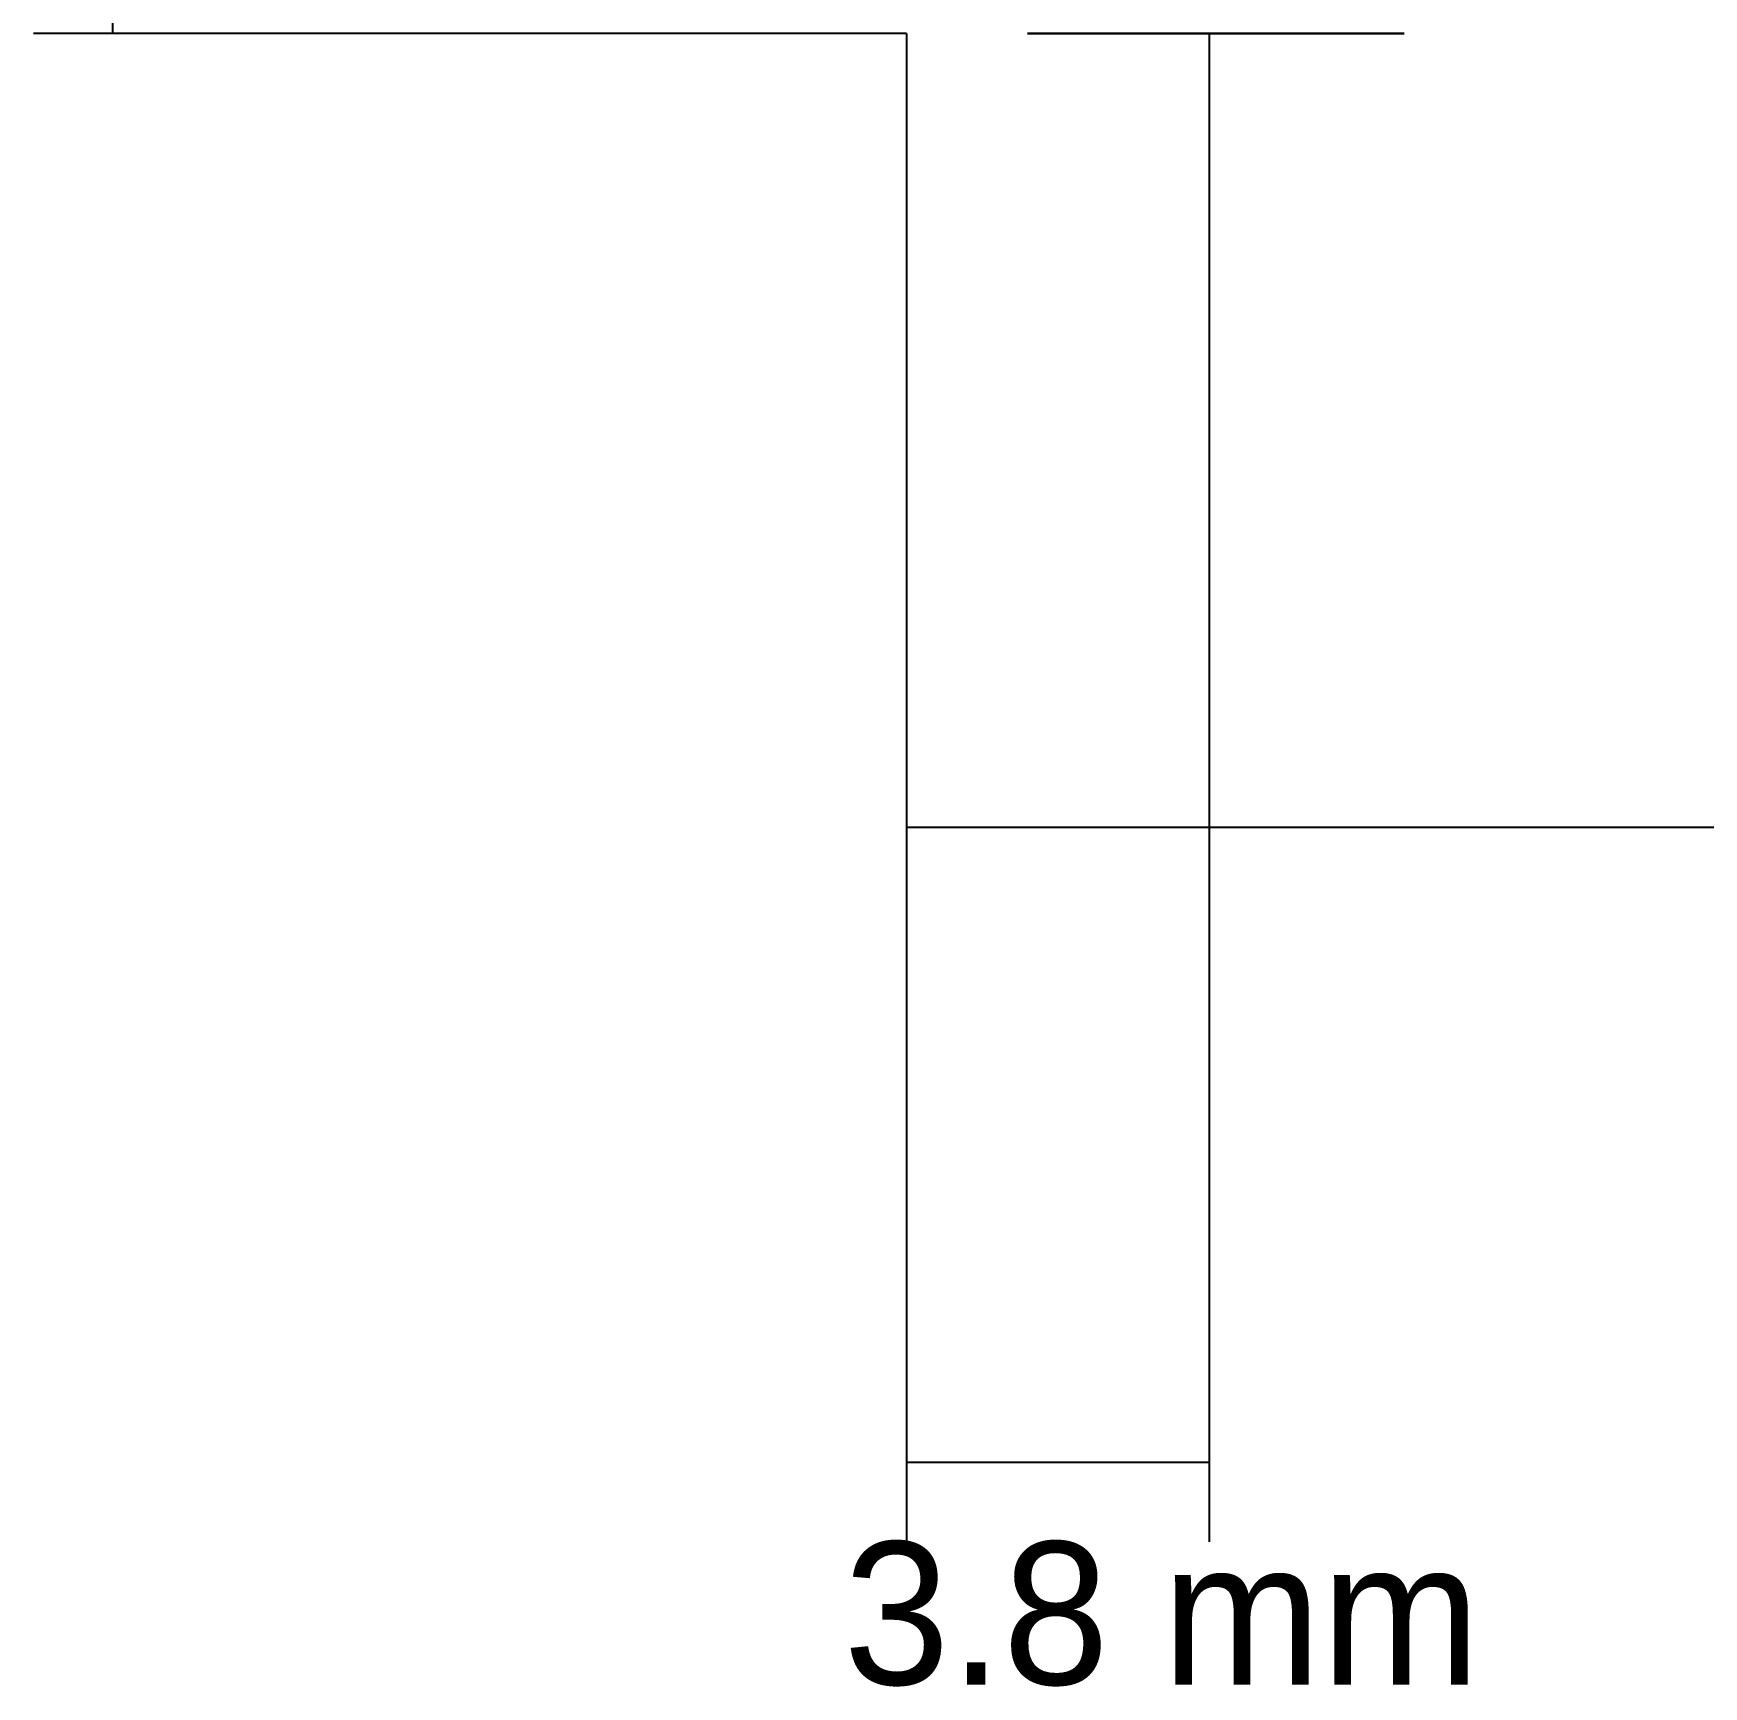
# Model space of a CAD drawing. Header units: metres. Extents: x 0 to 420, y 0 to 297.
# Drawn here: x 236.79 to 257.83, y 136.49 to 157.32 of the extents above; entities that cross this region are included whole.
import ezdxf

# ---------------------------------------------------------------- set-up
doc = ezdxf.new("R2010")
doc.units = ezdxf.units.M

msp = doc.modelspace()

# ---------------------------------------------------------------- linework, layer by layer
at = {"layer": 'DIMENSIONS', "color": 2}
for p, q in [((237.786, 157.316), (237.786, 220.816)), ((247.786, 157.316), (236.786, 157.316)), ((247.786, 157.316), (247.786, 146.316)), ((247.786, 157.316), (247.786, 138.316)), ((251.6, 157.316), (251.6, 138.316)), ((247.786, 147.316), (280.92, 147.316)), ((247.786, 139.316), (251.6, 139.316))]:
    msp.add_line(p, q, dxfattribs=at)
at = {"layer": 'GEOMETRY'}
for p, q in [((249.311, 157.316), (249.31, 157.316)), ((249.31, 157.316), (249.318, 157.316)), ((249.312, 157.316), (249.311, 157.316)), ((249.313, 157.316), (249.312, 157.316)), ((249.312, 157.316), (249.312, 157.316)), ((249.314, 157.316), (249.313, 157.316)), ((249.316, 157.316), (249.314, 157.316)), ((249.318, 157.316), (249.316, 157.316)), ((249.32, 157.316), (249.318, 157.316)), ((249.318, 157.316), (249.326, 157.316)), ((249.322, 157.316), (249.32, 157.316)), ((249.325, 157.316), (249.322, 157.316)), ((249.328, 157.316), (249.325, 157.316)), ((249.326, 157.316), (249.334, 157.316)), ((249.331, 157.316), (249.328, 157.316)), ((249.334, 157.316), (249.331, 157.316)), ((249.338, 157.316), (249.334, 157.316)), ((249.334, 157.316), (249.342, 157.316)), ((249.342, 157.316), (249.338, 157.316)), ((249.347, 157.316), (249.342, 157.316)), ((249.342, 157.316), (249.357, 157.316)), ((249.351, 157.316), (249.347, 157.316)), ((249.355, 157.316), (249.351, 157.316)), ((249.361, 157.316), (249.355, 157.316)), ((249.357, 157.316), (249.38, 157.316)), ((249.366, 157.316), (249.361, 157.316)), ((249.372, 157.316), (249.366, 157.316)), ((249.378, 157.316), (249.372, 157.316)), ((249.384, 157.316), (249.378, 157.316)), ((249.38, 157.316), (249.404, 157.316)), ((249.391, 157.316), (249.384, 157.316)), ((249.397, 157.316), (249.391, 157.316)), ((249.404, 157.316), (249.397, 157.316)), ((249.411, 157.316), (249.404, 157.316)), ((249.404, 157.316), (249.427, 157.316)), ((249.419, 157.316), (249.411, 157.316)), ((249.427, 157.316), (249.419, 157.316)), ((249.435, 157.316), (249.427, 157.316)), ((249.427, 157.316), (249.451, 157.316)), ((249.443, 157.316), (249.435, 157.316)), ((249.451, 157.316), (249.443, 157.316)), ((249.461, 157.316), (249.451, 157.316)), ((249.451, 157.316), (249.487, 157.316)), ((249.47, 157.316), (249.461, 157.316)), ((249.479, 157.316), (249.47, 157.316)), ((249.489, 157.316), (249.479, 157.316)), ((249.487, 157.316), (249.525, 157.316)), ((249.498, 157.316), (249.489, 157.316)), ((249.509, 157.316), (249.498, 157.316)), ((249.519, 157.316), (249.509, 157.316)), ((249.53, 157.316), (249.519, 157.316)), ((249.525, 157.316), (249.564, 157.316)), ((249.54, 157.316), (249.53, 157.316)), ((249.552, 157.316), (249.54, 157.316)), ((249.564, 157.316), (249.552, 157.316)), ((249.575, 157.316), (249.564, 157.316)), ((249.564, 157.316), (249.602, 157.316)), ((249.587, 157.316), (249.575, 157.316)), ((249.599, 157.316), (249.587, 157.316)), ((249.612, 157.316), (249.599, 157.316)), ((249.602, 157.316), (249.645, 157.316)), ((249.624, 157.316), (249.612, 157.316)), ((249.637, 157.316), (249.624, 157.316)), ((249.65, 157.316), (249.637, 157.316)), ((249.645, 157.316), (249.697, 157.316)), ((249.663, 157.316), (249.65, 157.316)), ((249.677, 157.316), (249.663, 157.316)), ((249.691, 157.316), (249.677, 157.316)), ((249.705, 157.316), (249.691, 157.316)), ((249.697, 157.316), (249.749, 157.316)), ((249.719, 157.316), (249.705, 157.316)), ((249.734, 157.316), (249.719, 157.316)), ((249.749, 157.316), (249.734, 157.316)), ((249.764, 157.316), (249.749, 157.316)), ((249.749, 157.316), (249.801, 157.316)), ((249.779, 157.316), (249.764, 157.316)), ((249.794, 157.316), (249.779, 157.316)), ((249.81, 157.316), (249.794, 157.316)), ((249.801, 157.316), (249.853, 157.316)), ((249.826, 157.316), (249.81, 157.316)), ((249.842, 157.316), (249.826, 157.316)), ((249.858, 157.316), (249.842, 157.316)), ((249.853, 157.316), (249.914, 157.316)), ((249.922, 157.316), (249.858, 157.316)), ((249.914, 157.316), (249.978, 157.316)), ((249.986, 157.316), (249.922, 157.316)), ((249.978, 157.316), (250.043, 157.316)), ((250.049, 157.316), (249.986, 157.316)), ((250.043, 157.316), (250.107, 157.316)), ((250.113, 157.316), (250.049, 157.316)), ((250.107, 157.316), (250.173, 157.316)), ((250.181, 157.316), (250.113, 157.316)), ((250.173, 157.316), (250.247, 157.316)), ((250.256, 157.316), (250.181, 157.316)), ((250.247, 157.316), (250.322, 157.316)), ((250.33, 157.316), (250.256, 157.316)), ((250.322, 157.316), (250.396, 157.316)), ((250.404, 157.316), (250.33, 157.316)), ((250.396, 157.316), (250.47, 157.316)), ((250.478, 157.316), (250.404, 157.316)), ((250.47, 157.316), (250.549, 157.316)), ((250.559, 157.316), (250.478, 157.316)), ((250.549, 157.316), (250.632, 157.316)), ((250.641, 157.316), (250.559, 157.316)), ((250.632, 157.316), (250.714, 157.316)), ((250.723, 157.316), (250.641, 157.316)), ((250.714, 157.316), (250.796, 157.316)), ((250.805, 157.316), (250.723, 157.316)), ((250.796, 157.316), (250.879, 157.316)), ((250.889, 157.316), (250.805, 157.316)), ((250.879, 157.316), (250.967, 157.316)), ((250.976, 157.316), (250.889, 157.316)), ((250.967, 157.316), (251.054, 157.316)), ((251.064, 157.316), (250.976, 157.316)), ((251.054, 157.316), (251.142, 157.316)), ((251.151, 157.316), (251.064, 157.316)), ((251.142, 157.316), (251.23, 157.316)), ((251.239, 157.316), (251.151, 157.316)), ((251.23, 157.316), (251.319, 157.316)), ((251.329, 157.316), (251.239, 157.316)), ((251.319, 157.316), (251.409, 157.316)), ((251.419, 157.316), (251.329, 157.316)), ((251.409, 157.316), (251.499, 157.316)), ((251.509, 157.316), (251.419, 157.316)), ((251.499, 157.316), (251.59, 157.316)), ((251.6, 157.316), (251.509, 157.316)), ((251.59, 157.316), (251.68, 157.316)), ((251.69, 157.316), (251.6, 157.316)), ((251.68, 157.316), (251.771, 157.316)), ((251.78, 157.316), (251.69, 157.316)), ((251.771, 157.316), (251.861, 157.316)), ((251.871, 157.316), (251.78, 157.316)), ((251.861, 157.316), (251.951, 157.316)), ((251.961, 157.316), (251.871, 157.316)), ((251.951, 157.316), (252.042, 157.316)), ((252.052, 157.316), (251.961, 157.316)), ((252.042, 157.316), (252.131, 157.316)), ((252.141, 157.316), (252.052, 157.316)), ((252.131, 157.316), (252.219, 157.316)), ((252.228, 157.316), (252.141, 157.316)), ((252.219, 157.316), (252.307, 157.316)), ((252.316, 157.316), (252.228, 157.316)), ((252.307, 157.316), (252.394, 157.316)), ((252.404, 157.316), (252.316, 157.316)), ((252.394, 157.316), (252.482, 157.316)), ((252.492, 157.316), (252.404, 157.316)), ((252.482, 157.316), (252.565, 157.316)), ((252.574, 157.316), (252.492, 157.316)), ((252.565, 157.316), (252.647, 157.316)), ((252.656, 157.316), (252.574, 157.316)), ((252.647, 157.316), (252.73, 157.316)), ((252.739, 157.316), (252.656, 157.316)), ((252.73, 157.316), (252.812, 157.316)), ((252.821, 157.316), (252.739, 157.316)), ((252.812, 157.316), (252.893, 157.316)), ((252.9, 157.316), (252.821, 157.316)), ((252.893, 157.316), (252.967, 157.316)), ((252.974, 157.316), (252.9, 157.316)), ((252.967, 157.316), (253.041, 157.316)), ((253.049, 157.316), (252.974, 157.316)), ((253.041, 157.316), (253.115, 157.316)), ((253.123, 157.316), (253.049, 157.316)), ((253.115, 157.316), (253.189, 157.316)), ((253.198, 157.316), (253.123, 157.316)), ((253.189, 157.316), (253.257, 157.316)), ((253.263, 157.316), (253.198, 157.316)), ((253.257, 157.316), (253.321, 157.316)), ((253.328, 157.316), (253.263, 157.316)), ((253.321, 157.316), (253.385, 157.316)), ((253.392, 157.316), (253.328, 157.316)), ((253.385, 157.316), (253.449, 157.316)), ((253.456, 157.316), (253.392, 157.316)), ((253.449, 157.316), (253.513, 157.316)), ((253.517, 157.316), (253.456, 157.316)), ((253.513, 157.316), (253.528, 157.316)), ((253.569, 157.316), (253.517, 157.316)), ((253.528, 157.316), (253.544, 157.316)), ((253.544, 157.316), (253.56, 157.316)), ((253.56, 157.316), (253.576, 157.316)), ((253.621, 157.316), (253.569, 157.316)), ((253.576, 157.316), (253.592, 157.316)), ((253.592, 157.316), (253.607, 157.316)), ((253.607, 157.316), (253.622, 157.316)), ((253.674, 157.316), (253.621, 157.316)), ((253.622, 157.316), (253.636, 157.316)), ((253.636, 157.316), (253.651, 157.316)), ((253.651, 157.316), (253.665, 157.316)), ((253.665, 157.316), (253.679, 157.316)), ((253.726, 157.316), (253.674, 157.316)), ((253.679, 157.316), (253.693, 157.316)), ((253.693, 157.316), (253.707, 157.316)), ((253.707, 157.316), (253.72, 157.316)), ((253.72, 157.316), (253.733, 157.316)), ((253.768, 157.316), (253.726, 157.316)), ((253.733, 157.316), (253.746, 157.316)), ((253.746, 157.316), (253.759, 157.316)), ((253.759, 157.316), (253.771, 157.316)), ((253.806, 157.316), (253.768, 157.316)), ((253.771, 157.316), (253.783, 157.316)), ((253.783, 157.316), (253.795, 157.316)), ((253.795, 157.316), (253.807, 157.316)), ((253.845, 157.316), (253.806, 157.316)), ((253.807, 157.316), (253.818, 157.316)), ((253.818, 157.316), (253.83, 157.316)), ((253.83, 157.316), (253.84, 157.316)), ((253.84, 157.316), (253.851, 157.316)), ((253.883, 157.316), (253.845, 157.316)), ((253.851, 157.316), (253.861, 157.316)), ((253.861, 157.316), (253.872, 157.316)), ((253.872, 157.316), (253.882, 157.316)), ((253.882, 157.316), (253.891, 157.316)), ((253.92, 157.316), (253.883, 157.316)), ((253.891, 157.316), (253.9, 157.316)), ((253.9, 157.316), (253.91, 157.316)), ((253.91, 157.316), (253.919, 157.316)), ((253.919, 157.316), (253.927, 157.316)), ((253.943, 157.316), (253.92, 157.316)), ((253.927, 157.316), (253.935, 157.316)), ((253.935, 157.316), (253.943, 157.316)), ((253.943, 157.316), (253.952, 157.316)), ((253.967, 157.316), (253.943, 157.316)), ((253.952, 157.316), (253.959, 157.316)), ((253.959, 157.316), (253.966, 157.316)), ((253.966, 157.316), (253.973, 157.316)), ((253.99, 157.316), (253.967, 157.316)), ((253.973, 157.316), (253.98, 157.316)), ((253.98, 157.316), (253.987, 157.316)), ((253.987, 157.316), (253.993, 157.316)), ((254.014, 157.316), (253.99, 157.316)), ((253.993, 157.316), (253.998, 157.316)), ((253.998, 157.316), (254.004, 157.316)), ((254.004, 157.316), (254.01, 157.316)), ((254.01, 157.316), (254.015, 157.316)), ((254.028, 157.316), (254.014, 157.316)), ((254.015, 157.316), (254.019, 157.316)), ((254.019, 157.316), (254.024, 157.316)), ((254.024, 157.316), (254.028, 157.316)), ((254.028, 157.316), (254.033, 157.316)), ((254.036, 157.316), (254.028, 157.316)), ((254.033, 157.316), (254.036, 157.316)), ((254.036, 157.316), (254.039, 157.316)), ((254.044, 157.316), (254.036, 157.316)), ((254.039, 157.316), (254.043, 157.316)), ((254.043, 157.316), (254.046, 157.316)), ((254.052, 157.316), (254.044, 157.316)), ((254.046, 157.316), (254.049, 157.316)), ((254.049, 157.316), (254.051, 157.316)), ((254.051, 157.316), (254.053, 157.316)), ((254.06, 157.316), (254.052, 157.316)), ((254.053, 157.316), (254.054, 157.316)), ((254.054, 157.316), (254.056, 157.316)), ((254.056, 157.316), (254.058, 157.316)), ((254.058, 157.316), (254.058, 157.316)), ((254.058, 157.316), (254.059, 157.316)), ((254.059, 157.316), (254.059, 157.316)), ((254.059, 157.316), (254.06, 157.316))]:
    msp.add_line(p, q, dxfattribs=at)

# ---------------------------------------------------------------- texts
at = {"layer": 'DIMENSIONS', "color": 7}
msp.add_text('3.8 mm', height=1.8, dxfattribs=at).set_placement((246.993, 136.516))

doc.saveas('drawing.dxf')
